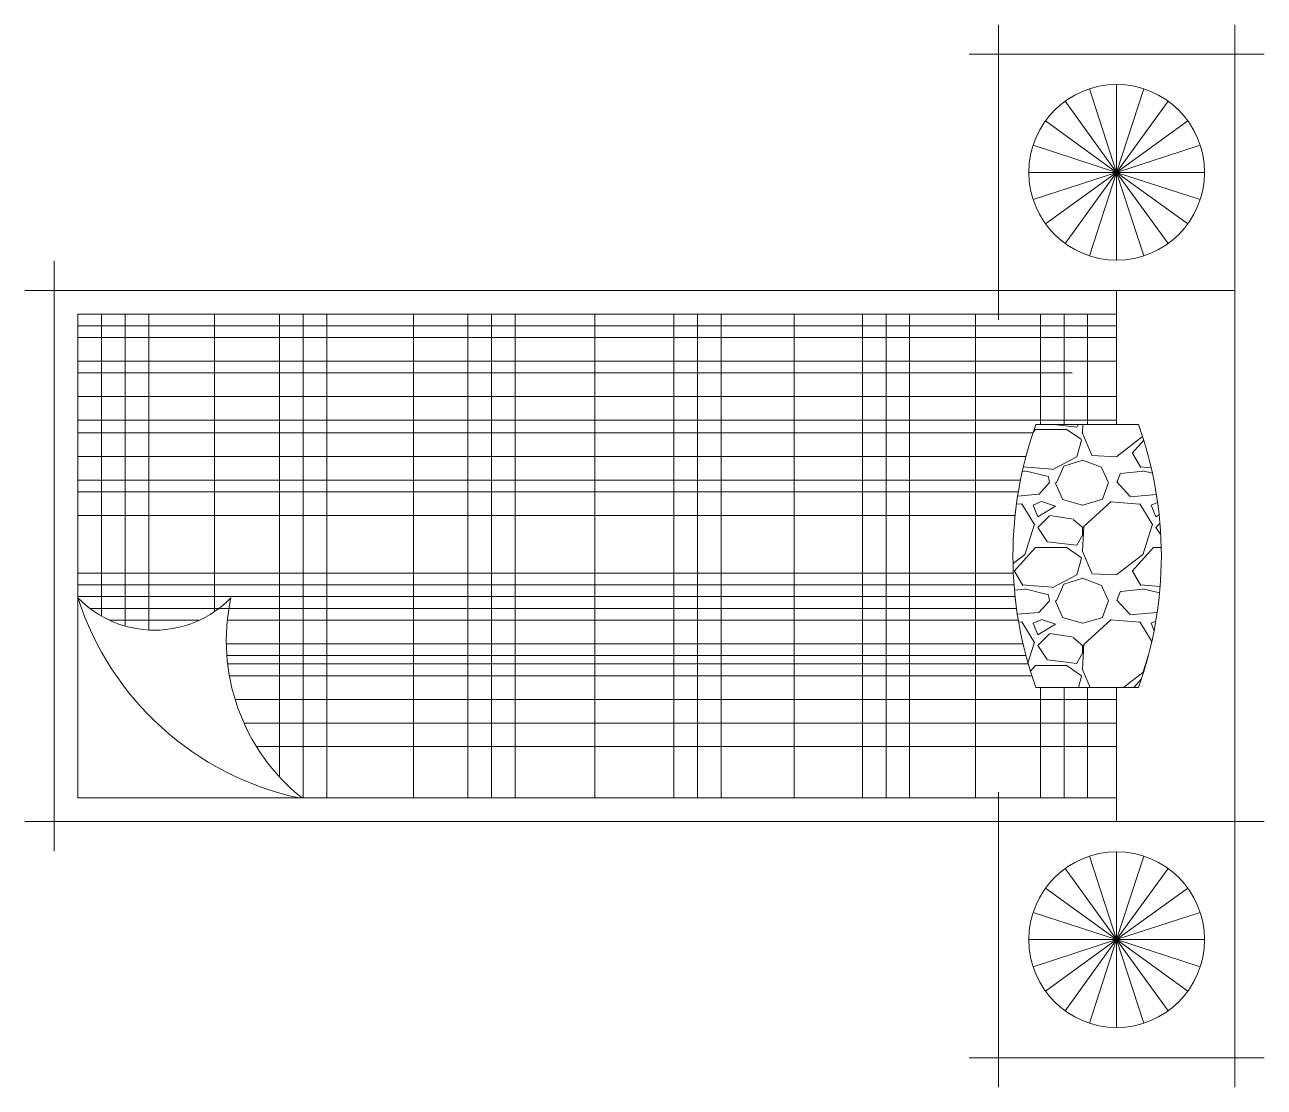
# Model space of a CAD drawing. Header units: millimetres. Extents: x -37049 to 129367, y 25385 to 90033.
# Drawn here: x 26010 to 28110, y 33888 to 35688 of the extents above; entities that cross this region are included whole.
import ezdxf

# ---------------------------------------------------------------- set-up
doc = ezdxf.new("R2010")
doc.units = ezdxf.units.MM
doc.header["$MEASUREMENT"] = 0
doc.layers.add('NVDUNG', color=143, linetype='Continuous', lineweight=13)

# ---------------------------------------------------------------- blocks, each defined once
blk = doc.blocks.new('A$C56100EBB')
at = {"layer": 'NVDUNG', "lineweight": 0}
h = blk.add_hatch(dxfattribs=at)
h.set_pattern_fill('GRAVEL', color=20, scale=200, style=0)
h.set_pattern_definition([(228.0127999999985, (-26054.92014903886, -33888.78639056425), (-1599.999646431681, -1800.000268321406), [26.90719999999999, -2663.8176]), (184.9696999999985, (-26072.92014903886, -33908.78639056424), (2400.000210303533, 199.9982614013458), [46.1736, -4571.184999999999]), (132.5103999999985, (-26118.92014903886, -33912.78639056424), (1999.998143669304, -2200.001734774293), [32.55759999999999, -3223.2064]), (267.2736999999985, (-26196.92014903886, -33962.78639056424), (199.9992035455456, 4000.000058994688), [42.0476, -4162.7116]), (292.8336999999984, (-26198.92014903886, -34004.78639056424), (-1000.001981087363, 2399.999282355582), [41.231, -4081.874600000001]), (357.2736999999986, (-26182.92014903887, -34042.78639056424), (-4000.000058994688, 199.9992035455458), [42.0476, -4162.711600000001]), (37.6941999999985, (-26140.92014903887, -34044.78639056424), (-2600.001469123649, -1999.998081032036), [55.60579999999999, -5504.969799999999]), (72.2552999999985, (-26096.92014903886, -34010.78639056424), (1400.0021525412, 4399.9992462478), [52.4976, -5197.2642]), (121.4295999999985, (-26080.92014903886, -33960.78639056424), (-1600.001646835203, 2599.999007298557), [42.19, -4176.8146]), (175.2363999999984, (-26102.92014903886, -33924.78639056424), (2200.000189263912, -199.9983065323113), [48.1664, -2360.152599999999]), (222.3973999999985, (-26150.92014903886, -33920.78639056424), (-2400.001470214706, -2199.998416402759), [62.2896, -6166.675]), (138.8140999999985, (-25998.92014903886, -33964.78639056425), (-1400.000589361111, 1199.999462668589), [21.26019999999999, -2104.7688]), (171.4691999999985, (-26014.92014903886, -33950.78639056425), (2599.999656963015, -400.001582008028), [40.4474, -4004.3022]), (224.9999999999984, (-26054.92014903886, -33944.78639056425), (-5.400260897079564e-12, -200.0000618897905), [28.2842, -254.5584]), (203.1985999999985, (-26068.92014903886, -33920.78639056424), (999.9999461334259, 400.0002650529439), [15.2316, -1507.923]), (291.8013999999985, (-26082.92014903886, -33926.78639056424), (-199.9999821001136, 600.0000546021594), [21.5406, -1055.4924]), (30.96379999999854, (-26074.92014903886, -33946.78639056424), (599.9996044576104, 400.0004967081304), [34.9858, -1131.2046]), (161.5650999999985, (-26044.92014903886, -33928.78639056425), (400.0000869185869, -199.9996806445523), [25.2982, -607.1574]), (16.38949999999846, (-26198.92014903886, -33926.78639056424), (2000.000439682408, 599.9985419635403), [35.44, -3508.569]), (70.34619999999842, (-26164.92014903886, -33916.78639056424), (-799.999049474408, -2200.000427121223), [29.7322, -2943.4816]), (293.1985999999984, (-26044.92014903886, -33888.78639056425), (-400.0002650529439, 999.9999461334259), [30.463, -1492.6916]), (343.6104999999985, (-26032.92014903886, -33916.78639056425), (-2000.000439682376, 599.9985419636484), [35.44, -3508.569]), (339.4439999999986, (-26198.92014903887, -34050.78639056424), (-1000.000368908474, 399.9991992843438), [34.176, -1674.6248]), (294.7750999999986, (-26166.92014903887, -34062.78639056424), (-999.9984378489748, 2200.00068436785), [28.6356, -2834.9286]), (66.80139999999845, (-26042.92014903887, -34088.78639056425), (400.0002650529979, 999.9999461334043), [30.463, -1492.6916]), (17.35399999999843, (-26030.92014903887, -34060.78639056425), (-2600.000403819388, -799.9989004517538), [33.5262, -3319.084799999999]), (69.44399999999851, (-26140.92014903887, -34088.78639056424), (-399.9991992843442, -1000.000368908474), [17.088, -1691.7128]), (101.3098999999984, (-26054.92014903887, -34088.78639056425), (-199.9995264322995, 800.0001504461958), [10.198, -1009.6058]), (165.9637999999986, (-26056.92014903887, -34078.78639056425), (600.0001091979426, -199.9996114722653), [41.231, -783.39]), (186.0089999999985, (-26096.92014903887, -34068.78639056424), (1999.999950181214, 199.9998634963145), [38.20999999999999, -3782.7846]), (303.6900999999984, (-26074.92014903886, -33964.78639056424), (-200.0002669014274, 399.9999115542375), [28.8444, -692.2658]), (353.1571999999985, (-26058.92014903886, -33988.78639056425), (3399.999873095698, -400.0015995850436), [50.3588, -4985.5126]), (60.94539999999846, (-26008.92014903886, -33994.78639056425), (-800.0000054398937, -1400.000076913916), [20.5912, -2038.5348]), (90, (-25998.92014903886, -33976.78639056425), (-199.9999999999946, 200.0000000000054), [12, -188]), (120.2563999999985, (-26100.92014903887, -34062.78639056424), (799.998977360501, -1400.000491170968), [27.7848, -2750.704]), (48.01279999999847, (-26114.92014903887, -34038.78639056424), (1599.999646431681, 1800.000268321407), [53.81439999999999, -2636.9104]), (359.9999999999985, (-26078.92014903886, -33998.78639056424), (200.0000000000054, 199.9999999999946), [52, -148]), (325.3047999999984, (-26026.92014903886, -33998.78639056425), (-1999.998851797467, 1400.001721918945), [31.6228, -3130.6548]), (254.0545999999985, (-26000.92014903886, -34016.78639056425), (-199.9999778592977, -800.0000253304248), [29.1204, -1426.9016]), (207.6459999999985, (-26008.92014903887, -34044.78639056425), (-3799.999161435972, -2000.001542633734), [47.413, -4693.8948]), (175.4260999999984, (-26050.92014903887, -34066.78639056425), (-2600.000111662421, 199.9989602322867), [50.1598, -4965.8148])])
h.paths.add_polyline_path([(1887.057629230461, 1122.79855221152), (1850.00005580674, 1122.79855221152), (1712.942482383027, 1122.79855221152, 0.1734052623671501), (1712.942482385184, 677.2015581006708), (1887.057629230374, 677.2015581064916, 0.1734052623647448)])
at = {"layer": 'NVDUNG'}
for p, q in [((1650.00005580674, 1800.000055158889), (1650.00005580674, 1300.000055158889)), ((2050.00005580674, 1350.000055158889), (2050.00005580674, 1800.000055158889)), ((2100.00005580674, 1750.000055158889), (1600.00005580674, 1750.000055158889)), ((50.00005580674042, 1400.000055158889), (50.00005580674042, 400.0000551588892)), ((2050.00005580674, 1350.000055158889), (5.580674041993916e-05, 1350.000055158889)), ((1850.00005580674, 1122.79855221152), (1850.00005580674, 1350.000055158889)), ((2050.00005580674, 450.0000551588892), (2050.00005580674, 1350.000055158889)), ((1712.94248238302, 1122.79855221152), (1850.00005580674, 1122.79855221152)), ((1887.057629229064, 1122.79855221152), (1850.00005580674, 1122.79855221152)), ((1887.057629229064, 677.2015581064916), (1712.942482385115, 677.2015581006708)), ((1812.942482384417, 677.2015581064916), (1850.00005580674, 677.2015581064916)), ((1850.00005580674, 450.0000551588892), (1850.00005580674, 677.2015581064916)), ((90.00005580674042, 490.0000551588892), (1850.00005580674, 490.0000551588892)), ((1650.00005580674, 5.515888915397227e-05), (1650.00005580674, 500.0000551588892)), ((5.580674041993916e-05, 450.0000551588892), (2100.00005580674, 450.0000551588892)), ((1650.00005580674, 450.0000551588892), (2050.00005580674, 450.0000551588892)), ((2050.00005580674, 450.0000551588892), (2050.00005580674, 5.515888915397227e-05)), ((2100.00005580674, 50.00005515888915), (1600.00005580674, 50.00005515888915))]:
    blk.add_line(p, q, dxfattribs=at)
at = {"layer": 'NVDUNG', "color": 61, "lineweight": 5}
for p, q in [((1850.00005580674, 1550.000055158889), (1803.998745197692, 1691.577531509247)), ((1850.00005580674, 1550.000055158889), (1850.00005580674, 1698.863423344126)), ((1850.00005580674, 1550.000055158889), (1896.001366415789, 1691.577531509247)), ((1850.00005580674, 1550.000055158889), (1762.50036338091, 1670.433049860556)), ((1850.00005580674, 1550.000055158889), (1937.499748232571, 1670.433049860789)), ((1850.00005580674, 1550.000055158889), (1729.567061105074, 1637.499747584719)), ((1850.00005580674, 1550.000055158889), (1970.433050508407, 1637.499747584719)), ((1850.00005580674, 1550.000055158889), (1708.422579456615, 1596.00136576817)), ((1850.00005580674, 1550.000055158889), (1991.577532156865, 1596.00136576817)), ((1850.00005580674, 1550.000055158889), (1701.136687621503, 1550.000055158889)), ((1850.00005580674, 1550.000055158889), (1708.422579456615, 1503.998744549841)), ((1850.00005580674, 1550.000055158889), (1729.567061105074, 1462.500362733059)), ((1850.00005580674, 1550.000055158889), (1762.50036338091, 1429.567060457222)), ((1850.00005580674, 1550.000055158889), (1803.998745197692, 1408.422578808764)), ((1850.00005580674, 1550.000055158889), (1850.00005580674, 1401.136686973652)), ((1850.00005580674, 1550.000055158889), (1937.499748232571, 1429.567060457222)), ((1850.00005580674, 1550.000055158889), (1970.433050508407, 1462.500362733059)), ((1850.00005580674, 1550.000055158889), (1991.577532156865, 1503.998744549841)), ((1850.00005580674, 1550.000055158889), (1998.863423991977, 1550.000055158889)), ((1850.00005580674, 1550.000055158889), (1896.001366415789, 1408.422578808764)), ((130.0000558067404, 1310.000055158889), (130.0000558067404, 798.1411130059569)), ((170.0000558067404, 1310.000055158889), (170.0000558067404, 781.3274419276568)), ((210.0000558067404, 1310.000055158889), (210.0000558067404, 774.6502837437729)), ((321.3833519453474, 1310.000055158889), (321.3833519453474, 805.7409411057888)), ((431.6005179137283, 1310.000055158889), (431.6005179137283, 525.651918484742)), ((471.6005179137283, 1310.000055158889), (471.6005179137283, 490.0000551588892)), ((511.6005179137283, 1310.000055158889), (511.6005179137283, 490.0000551588892)), ((658.847176217736, 1310.000055158889), (658.847176217736, 490.0000551588892)), ((750.9422628458415, 1310.000055158889), (750.9422628458415, 490.0000551588892)), ((790.9422628458415, 1310.000055158889), (790.9422628458415, 490.0000551588892)), ((830.9422628458415, 1310.000055158889), (830.9422628458415, 490.0000551588892)), ((966.0904898809094, 1310.000055158889), (966.0904898809094, 490.0000551588892)), ((1099.852588166279, 1310.000055158889), (1099.852588166279, 490.0000551588892)), ((1139.852588166279, 1310.000055158889), (1139.852588166279, 490.0000551588892)), ((1179.852588166279, 1310.000055158889), (1179.852588166279, 490.0000551588892)), ((1303.554314153298, 1310.000055158889), (1303.554314153298, 490.0000551588892)), ((1419.194333098625, 1310.000055158889), (1419.194333098625, 490.0000551588892)), ((1459.194333098625, 1310.000055158889), (1459.194333098625, 490.0000551588892)), ((1499.194333098625, 1310.000055158889), (1499.194333098625, 490.0000551588892)), ((1610.797627816472, 1310.000055158889), (1610.797627816472, 490.0000551588892)), ((1720.79479520538, 1310.000055158889), (1720.79479520538, 1122.79855221152)), ((1760.79479520538, 1310.000055158889), (1760.79479520538, 1122.79855221152)), ((1800.79479520538, 1310.000055158889), (1800.79479520538, 1122.79855221152)), ((1850.00005580674, 1290.000055158889), (90.00005580674042, 1290.000055158889)), ((1850.00005580674, 1270.000055158889), (90.00005580674042, 1270.000055158889)), ((1850.00005580674, 1230.000055158889), (90.00005580674042, 1230.000055158889)), ((1774.490438005916, 1210.554953666317), (90.00005580674042, 1210.554953666317)), ((1850.00005580674, 1170.000055158889), (90.00005580674042, 1170.000055158889)), ((1850.00005580674, 1130.000055158889), (90.00005580674042, 1130.000055158889)), ((1708.042446922074, 1108.587434712244), (90.00005580674042, 1108.587434712244)), ((1696.143321791227, 1068.587434712244), (90.00005580674042, 1068.587434712244)), ((1686.921654470993, 1028.587434712244), (90.00005580674042, 1028.587434712244)), ((1683.278119045804, 1008.587434712244), (90.00005580674042, 1008.587434712244)), ((1677.872094604216, 968.5874347122444), (90.00005580674042, 968.5874347122444)), ((1674.936872638325, 871.1584830395004), (90.00005580674042, 871.1584830395004)), ((1676.112960272032, 851.1584830395004), (90.00005580674042, 851.1584830395004)), ((1677.898633249599, 831.1584830395004), (90.00005580674042, 831.1584830395004)), ((1680.298871454812, 811.1584830395004), (110.2808730916877, 811.1584830395004)), ((295.6577737473708, 791.1584830395004), (143.5445607768197, 791.1584830395004)), ((1683.320454585162, 791.1584830395004), (343.1500256713771, 791.1584830395004)), ((1691.264391863049, 751.1584830395004), (341.4273235744622, 751.1584830395004)), ((1696.210344745807, 731.1584830395004), (342.3314772993617, 731.1584830395004)), ((1700.099913319369, 717.0527345970331), (343.6810233972792, 717.0527345970331)), ((1706.197176657413, 697.0527345970331), (346.6193905927066, 697.0527345970331)), ((1720.79479520538, 677.0527345970331), (1720.79479520538, 490.0000551588892)), ((1760.79479520538, 677.0527345970331), (1760.79479520538, 490.0000551588892)), ((1800.79479520538, 677.0527345970331), (1800.79479520538, 490.0000551588892)), ((1850.00005580674, 657.0527345970331), (356.2386764029798, 657.0527345970331)), ((1850.00005580674, 617.0527345970331), (371.2590805611399, 617.0527345970331)), ((1850.00005580674, 577.0527345970331), (392.5203551720188, 577.0527345970331)), ((1850.00005580674, 250.0000551588892), (1803.998745197692, 391.5775315090141)), ((1850.00005580674, 250.0000551588892), (1850.00005580674, 398.8634233441262)), ((1850.00005580674, 250.0000551588892), (1896.001366415789, 391.5775315090141)), ((1850.00005580674, 250.0000551588892), (1762.50036338091, 370.4330498605559)), ((1850.00005580674, 250.0000551588892), (1937.499748232571, 370.4330498605559)), ((1850.00005580674, 250.0000551588892), (1729.567061105074, 337.4997475847194)), ((1850.00005580674, 250.0000551588892), (1970.433050508407, 337.4997475847194)), ((1850.00005580674, 250.0000551588892), (1708.422579456615, 296.0013657679374)), ((1850.00005580674, 250.0000551588892), (1991.577532156865, 296.0013657679374)), ((1850.00005580674, 250.0000551588892), (1701.136687621503, 250.0000551588892)), ((1850.00005580674, 250.0000551588892), (1708.422579456615, 203.9987445496081)), ((1850.00005580674, 250.0000551588892), (1729.567061105074, 162.5003627330589)), ((1850.00005580674, 250.0000551588892), (1762.50036338091, 129.5670604572224)), ((1850.00005580674, 250.0000551588892), (1803.998745197692, 108.4225788085314)), ((1850.00005580674, 250.0000551588892), (1991.577532156865, 203.9987445496081)), ((1850.00005580674, 250.0000551588892), (1970.433050508407, 162.5003627330589)), ((1850.00005580674, 250.0000551588892), (1937.499748232571, 129.5670604569896)), ((1850.00005580674, 250.0000551588892), (1896.001366415789, 108.4225788085314)), ((1850.00005580674, 250.0000551588892), (1850.00005580674, 101.1366869736521)), ((1850.00005580674, 250.0000551588892), (1998.863423991977, 250.0000551588892))]:
    blk.add_line(p, q, dxfattribs=at)
at = {"layer": 'NVDUNG', "lineweight": 5}
for p, q in [((90.00005580674042, 1310.000055158889), (90.00005580674042, 882.359680878144)), ((1850.00005580674, 1310.000055158889), (90.00005580674042, 1310.000055158889)), ((90.00005580674042, 490.0000551588892), (90.00005580674042, 882.359680878144)), ((250.0000558067404, 490.0000551588892), (464.7323213296768, 490.000055159122))]:
    blk.add_line(p, q, dxfattribs=at)
at = {"layer": 'NVDUNG', "color": 61, "lineweight": 5}
for centre in [(1850.00005580674, 1550.000055158889), (1850.00005580674, 250.0000551588892)]:
    blk.add_circle(centre, 148.8633681851934, dxfattribs=at)
at = {"layer": 'NVDUNG'}
for centre, start, end in [((2336.04664980204, 900.000055159122), 160.3248701267862, 199.6751298732138), ((1263.953461811441, 900.000055159122), 340.3248701267862, 19.67512987321379)]:
    blk.add_arc(centre, 661.7385992548362, start, end, dxfattribs=at)
at = {"layer": 'NVDUNG', "color": 61, "lineweight": 5}
for centre, radius, start, end in [((219.6011672620953, 955.3164662268537), 180.9211177119005, 224.2468396843771, 315.7531603156229), ((571.2904348632146, 984.3693788020464), 505.7229080426197, 197.8825602515768, 257.8363566215204), ((681.9252263072703, 756.5311680446903), 340.5402876454134, 167.6996577317167, 231.5058129000121)]:
    blk.add_arc(centre, radius, start, end, dxfattribs=at)

msp = doc.modelspace()

# ---------------------------------------------------------------- block references
at = {"layer": 'NVDUNG', "ltscale": 2, "rotation": 359.9999999999985}
msp.add_blockref('A$C56100EBB', (26009.9842454514, 33888.24359822134), dxfattribs=at)

doc.saveas('drawing.dxf')
